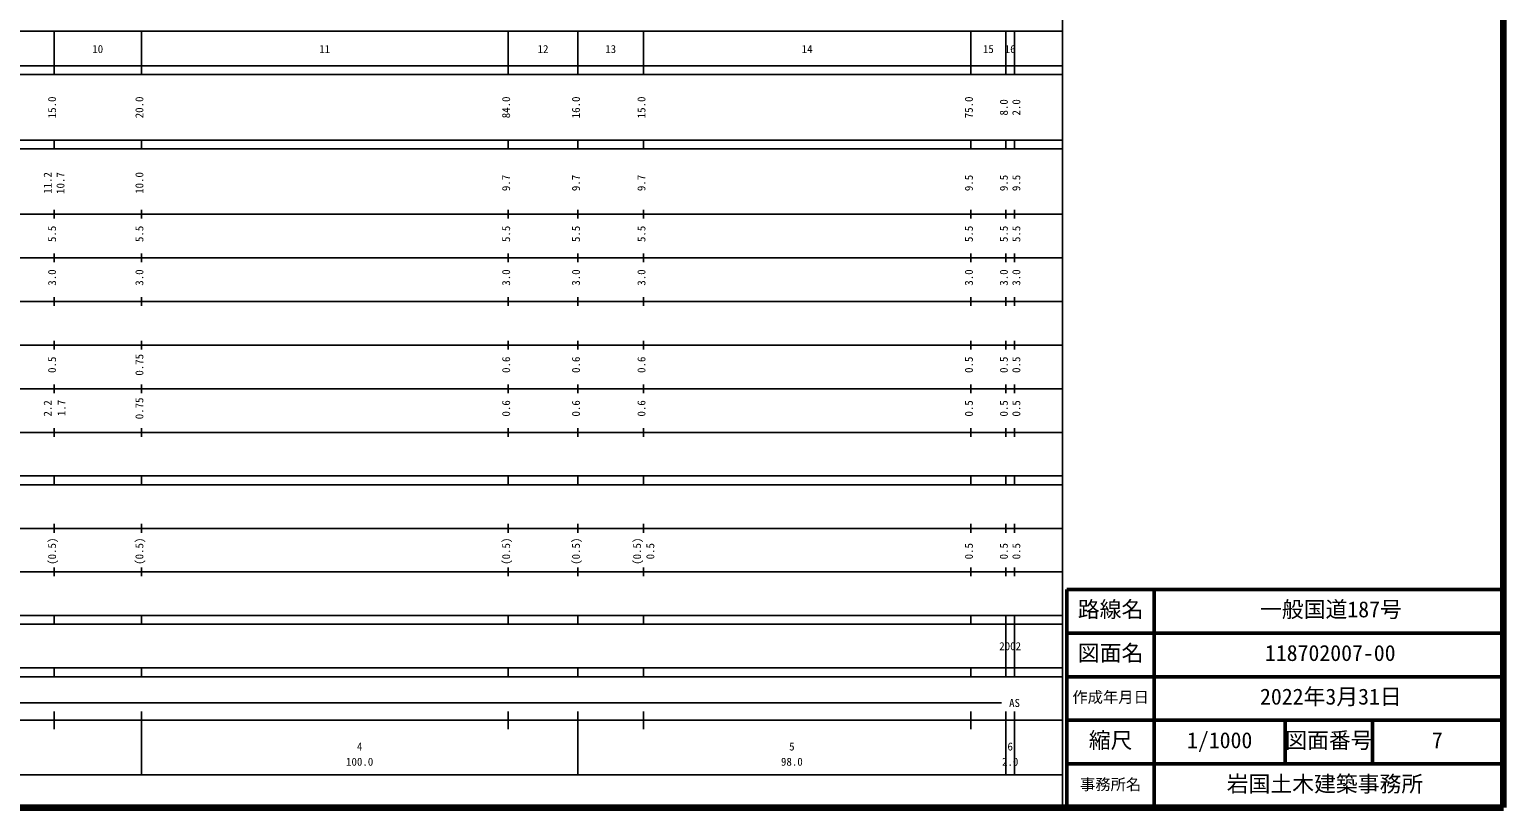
# Model space of a CAD drawing. Units: millimetres on the paper, enlarged 1000 times, with parts at other scales. Extents: x 40000 to 680000, y 20000 to 380000.
# Drawn here: x 342368 to 680000, y 20000 to 198357 of the extents above; entities that cross this region are included whole.
import ezdxf
from ezdxf.enums import TextEntityAlignment as Align

# ---------------------------------------------------------------- set-up
doc = ezdxf.new("R2010")
doc.units = ezdxf.units.MM
doc.header["$LTSCALE"] = 1000
for name, color, linetype, lineweight in [('M-TTL', 2, 'Continuous', 140), ('M-TTL-BAND', 7, 'Continuous', 25), ('M-TTL-FRAM', 2, 'Continuous', 50), ('M-TTL-LINE', 7, 'Continuous', 50), ('M-TTL-TXT', 7, 'Continuous', 13)]:
    doc.layers.add(name, color=color, linetype=linetype, lineweight=lineweight)
doc.styles.add('ＭＳ ゴシック', font='')
doc.styles.get('ＭＳ ゴシック').set_extended_font_data('MS Gothic')

msp = doc.modelspace()

# ---------------------------------------------------------------- linework, layer by layer
at = {"layer": 'M-TTL'}
for p, q in [((680000, 20000), (680000, 380000)), ((40000, 20000), (680000, 20000))]:
    msp.add_line(p, q, dxfattribs=at)
at = {"layer": 'M-TTL-BAND'}
for p, q in [((579000, 20000), (579000, 370000)), ((68000, 198000), (579000, 198000)), ((348000, 188000), (348000, 198000)), ((368000, 188000), (368000, 198000)), ((452000, 188000), (452000, 198000)), ((468000, 188000), (468000, 198000)), ((483000, 188000), (483000, 198000)), ((558000, 188000), (558000, 198000)), ((566000, 188000), (566000, 198000)), ((568000, 188000), (568000, 198000)), ((40000, 190000), (579000, 190000)), ((40000, 188000), (579000, 188000)), ((40000, 173000), (579000, 173000)), ((348000, 171000), (348000, 173000)), ((368000, 171000), (368000, 173000)), ((452000, 171000), (452000, 173000)), ((468000, 171000), (468000, 173000)), ((483000, 171000), (483000, 173000)), ((558000, 171000), (558000, 173000)), ((566000, 171000), (566000, 173000)), ((568000, 171000), (568000, 173000)), ((40000, 171000), (579000, 171000)), ((40000, 156000), (579000, 156000)), ((348000, 155000), (348000, 157000)), ((368000, 155000), (368000, 157000)), ((452000, 155000), (452000, 157000)), ((468000, 155000), (468000, 157000)), ((483000, 155000), (483000, 157000)), ((558000, 155000), (558000, 157000)), ((566000, 155000), (566000, 157000)), ((568000, 155000), (568000, 157000)), ((46000, 146000), (579000, 146000)), ((348000, 145000), (348000, 147000)), ((368000, 145000), (368000, 147000)), ((452000, 145000), (452000, 147000)), ((468000, 145000), (468000, 147000)), ((483000, 145000), (483000, 147000)), ((558000, 145000), (558000, 147000)), ((566000, 145000), (566000, 147000)), ((568000, 145000), (568000, 147000)), ((52000, 136000), (579000, 136000)), ((348000, 135000), (348000, 137000)), ((368000, 135000), (368000, 137000)), ((452000, 135000), (452000, 137000)), ((468000, 135000), (468000, 137000)), ((483000, 135000), (483000, 137000)), ((558000, 135000), (558000, 137000)), ((566000, 135000), (566000, 137000)), ((568000, 135000), (568000, 137000)), ((46000, 126000), (579000, 126000)), ((348000, 125000), (348000, 127000)), ((368000, 125000), (368000, 127000)), ((452000, 125000), (452000, 127000)), ((468000, 125000), (468000, 127000)), ((483000, 125000), (483000, 127000)), ((558000, 125000), (558000, 127000)), ((566000, 125000), (566000, 127000)), ((568000, 125000), (568000, 127000)), ((52000, 116000), (579000, 116000)), ((348000, 115000), (348000, 117000)), ((368000, 115000), (368000, 117000)), ((452000, 115000), (452000, 117000)), ((468000, 115000), (468000, 117000)), ((483000, 115000), (483000, 117000)), ((558000, 115000), (558000, 117000)), ((566000, 115000), (566000, 117000)), ((568000, 115000), (568000, 117000)), ((46000, 106000), (579000, 106000)), ((348000, 105000), (348000, 107000)), ((368000, 105000), (368000, 107000)), ((452000, 105000), (452000, 107000)), ((468000, 105000), (468000, 107000)), ((483000, 105000), (483000, 107000)), ((558000, 105000), (558000, 107000)), ((566000, 105000), (566000, 107000)), ((568000, 105000), (568000, 107000)), ((40000, 96000), (579000, 96000)), ((348000, 94000), (348000, 96000)), ((368000, 94000), (368000, 96000)), ((452000, 94000), (452000, 96000)), ((468000, 94000), (468000, 96000)), ((483000, 94000), (483000, 96000)), ((558000, 94000), (558000, 96000)), ((566000, 94000), (566000, 96000)), ((568000, 94000), (568000, 96000)), ((40000, 94000), (579000, 94000)), ((348000, 83000), (348000, 85000)), ((368000, 83000), (368000, 85000)), ((452000, 83000), (452000, 85000)), ((468000, 83000), (468000, 85000)), ((483000, 83000), (483000, 85000)), ((558000, 83000), (558000, 85000)), ((566000, 83000), (566000, 85000)), ((568000, 83000), (568000, 85000)), ((49000, 84000), (579000, 84000)), ((348000, 73000), (348000, 75000)), ((368000, 73000), (368000, 75000)), ((452000, 73000), (452000, 75000)), ((468000, 73000), (468000, 75000)), ((483000, 73000), (483000, 75000)), ((558000, 73000), (558000, 75000)), ((566000, 73000), (566000, 75000)), ((568000, 73000), (568000, 75000)), ((40000, 74000), (579000, 74000)), ((40000, 64000), (579000, 64000)), ((40000, 62000), (579000, 62000)), ((348000, 62000), (348000, 64000)), ((368000, 62000), (368000, 64000)), ((452000, 62000), (452000, 64000)), ((468000, 62000), (468000, 64000)), ((483000, 62000), (483000, 64000)), ((558000, 62000), (558000, 64000)), ((566000, 62000), (566000, 64000)), ((566000, 52000), (566000, 62000)), ((568000, 62000), (568000, 64000)), ((568000, 52000), (568000, 62000)), ((40000, 52000), (579000, 52000)), ((348000, 50000), (348000, 52000)), ((368000, 50000), (368000, 52000)), ((452000, 50000), (452000, 52000)), ((468000, 50000), (468000, 52000)), ((483000, 50000), (483000, 52000)), ((558000, 50000), (558000, 52000)), ((566000, 50000), (566000, 52000)), ((568000, 50000), (568000, 52000)), ((40000, 50000), (579000, 50000)), ((71000, 44000), (565000, 44000)), ((348000, 38000), (348000, 42000)), ((368000, 27500), (368000, 42000)), ((452000, 38000), (452000, 42000)), ((468000, 27500), (468000, 42000)), ((483000, 38000), (483000, 42000)), ((558000, 38000), (558000, 42000)), ((566000, 27500), (566000, 42000)), ((568000, 27500), (568000, 42000)), ((40000, 40000), (579000, 40000)), ((68000, 27500), (579000, 27500))]:
    msp.add_line(p, q, dxfattribs=at)
at = {"layer": 'M-TTL-FRAM'}
for p, q in [((680000, 70000), (580000, 70000)), ((580000, 70000), (580000, 20000))]:
    msp.add_line(p, q, dxfattribs=at)
at = {"layer": 'M-TTL-LINE'}
for p, q in [((600000, 70000), (600000, 20000)), ((680000, 60000), (580000, 60000)), ((680000, 50000), (580000, 50000)), ((680000, 40000), (580000, 40000)), ((630000, 40000), (630000, 30000)), ((650000, 40000), (650000, 30000)), ((680000, 30000), (580000, 30000))]:
    msp.add_line(p, q, dxfattribs=at)

# ---------------------------------------------------------------- texts
at = {"layer": 'M-TTL-BAND', "style": 'ＭＳ ゴシック'}
for s, p in [('10', (356750, 192405)), ('11', (408750, 192405)), ('12', (458750, 192405)), ('13', (474250, 192405)), ('14', (519250, 192405)), ('15', (560750, 192405)), ('16', (565750, 192405)), ('2002', (564500, 55522)), ('AS', (566750, 42500)), ('4', (417375, 32523)), ('5', (516375, 32523)), ('6', (566375, 32523)), ('100.0', (414875, 29033)), ('98.0', (514500, 29033)), ('2.0', (565125, 29033))]:
    msp.add_text(s, height=1833, dxfattribs=at).set_placement(p, align=Align.BOTTOM_LEFT)
for s, p in [('15.0', (349000, 178000)), ('20.0', (369000, 178000)), ('84.0', (453000, 178000)), ('16.0', (469000, 178000)), ('15.0', (484000, 178000)), ('75.0', (559000, 178000)), ('8.0', (567000, 178625)), ('2.0', (569862, 178625)), ('11.2', (348000, 160674)), ('10.7', (350927, 160656)), ('10.0', (369000, 160674)), ('9.7', (453000, 161299)), ('9.7', (469000, 161299)), ('9.7', (484000, 161299)), ('9.5', (559000, 161299)), ('9.5', (567000, 161299)), ('9.5', (569862, 161299)), ('5.5', (349000, 149625)), ('5.5', (369000, 149625)), ('5.5', (453000, 149625)), ('5.5', (469000, 149625)), ('5.5', (484000, 149625)), ('5.5', (559000, 149625)), ('5.5', (567000, 149625)), ('5.5', (569862, 149625)), ('3.0', (349000, 139625)), ('3.0', (369000, 139625)), ('3.0', (453000, 139625)), ('3.0', (469000, 139625)), ('3.0', (484000, 139625)), ('3.0', (559000, 139625)), ('3.0', (567000, 139625)), ('3.0', (569862, 139625)), ('0.5', (349000, 119625)), ('0.75', (369000, 119000)), ('0.6', (453000, 119625)), ('0.6', (469000, 119625)), ('0.6', (484000, 119625)), ('0.5', (559000, 119625)), ('0.5', (567000, 119625)), ('0.5', (569862, 119625)), ('2.2', (348000, 109625)), ('1.7', (351166, 109719)), ('0.75', (369000, 109000)), ('0.6', (453000, 109625)), ('0.6', (469000, 109625)), ('0.6', (484000, 109625)), ('0.5', (559000, 109625)), ('0.5', (567000, 109625)), ('0.5', (569862, 109625)), ('(0.5)', (349000, 75639)), ('(0.5)', (369000, 75639)), ('(0.5)', (453000, 75639)), ('(0.5)', (469000, 75639)), ('(0.5)', (483000, 75639)), ('0.5', (486024, 76889)), ('0.5', (559000, 76889)), ('0.5', (567000, 76889)), ('0.5', (569862, 76889))]:
    msp.add_text(s, height=1833, rotation=90, dxfattribs=at).set_placement(p, align=Align.BOTTOM_LEFT)
at = {"layer": 'M-TTL-TXT', "style": 'ＭＳ ゴシック'}
for s, height, p in [('路線名', 3666, (582500, 62500)), ('一般国道187号', 3666, (624224, 62500)), ('図面名', 3666, (582500, 52500)), ('118702007-00', 3666, (625349, 52500)), ('2022年3月31日', 3666, (624224, 42500)), ('作成年月日', 2566, (581250, 43250)), ('縮尺', 3666, (585000, 32500)), ('1/1000', 3666, (607500, 32500)), ('図面番号', 3666, (630000, 32500)), ('7', 3666, (663584, 32500)), ('岩国土木建築事務所 ', 3666, (616599, 22500)), ('事務所名', 2566, (583000, 23250))]:
    msp.add_text(s, height=height, dxfattribs=at).set_placement(p, align=Align.BOTTOM_LEFT)

doc.saveas('drawing.dxf')
